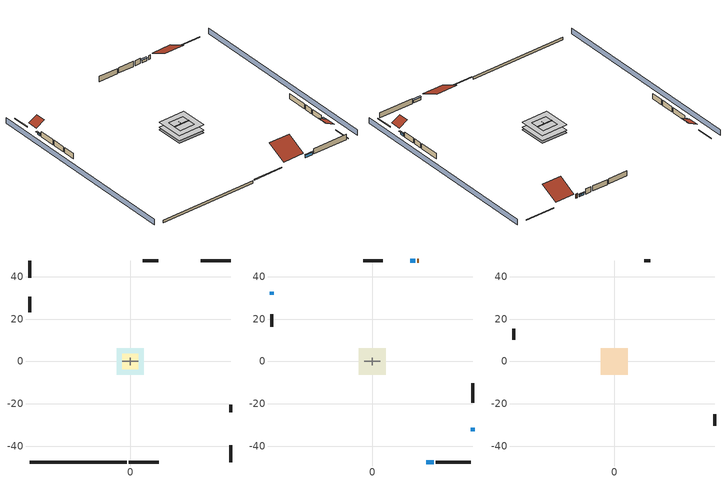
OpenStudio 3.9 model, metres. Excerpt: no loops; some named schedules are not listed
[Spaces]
garage 1
 floor foundation (Slab1 construction): -3.66,-3.66 -3.66,3.66 3.66,3.66 3.66,-3.66 z0
 wall outside (Wall1 construction): -47.3,30.52 -47.3,23.2 z0.3:2.74
 wall outside (Wall2 construction): 13.25,47.3 5.93,47.3 z0.3:2.74
 wall outside (Wall12 construction): 47.3,-23.97 47.3,-20.31 z0.3:2.74
 wall to conditioned space 1 (Wall5 construction Reversed): -3.66,0 3.66,0 z0.3:2.74
 wall to conditioned space 1 (Wall6 construction Reversed): 0,-1.83 0,1.83 z0.3:2.74
crawlspace - vented 1
 floor foundation (Slab2 construction): -6.28,-6.28 -6.28,6.28 6.28,6.28 6.28,-6.28 z-0.91
 wall outside (RimJoist1 construction): -0.65,-47.3 13.4,-47.3 z0.3:0.61
 wall outside (RimJoist2 construction): -47.3,47.3 -47.3,39.5 z0.3:0.61
 wall outside (RimJoist3 construction): 47.3,47.3 33.25,47.3 z0.3:0.61
 wall outside (RimJoist4 construction): 47.3,-47.3 47.3,-39.5 z0.3:0.61
 wall foundation (FoundationWall1 construction): -47.3,-47.3 -1.58,-47.3 z-0.91:0.3
conditioned space 1
 floor to crawlspace - vented 1 (Floor2 construction): -6.28,-6.28 -6.28,6.28 6.28,6.28 6.28,-6.28 z0.3
 wall outside (Wall3 construction): 29.79,-47.3 46.37,-47.3 z0.3:2.74
 wall outside (Wall4 construction): -47.3,22.27 -47.3,16.39 z0.3:2.74
 wall outside (Wall7 construction): 5,47.3 -4.16,47.3 z0.3:2.74
 wall outside (Wall8 construction): 47.3,-19.39 47.3,-10.17 z0.3:2.74
 wall outside (AdiabaticWallConstruction): 25.41,-47.3 28.86,-47.3 z0.3:1.46; -47.3,32.91 -47.3,31.45 z0.3:1.28; 20.16,47.3 17.85,47.3 z0.3:1.34; 47.3,-32.91 47.3,-31.08 z0.3:1.52
 wall outside (AdiabaticWallConstruction 1): 22,47.3 21.09,47.3 z0.3:2.34
 window (WindowConstruction): 25.41,-47.3 28.86,-47.3 z0.3:1.46
 window (WindowConstruction 1): -47.3,32.91 -47.3,31.45 z0.3:1.28
 window (WindowConstruction 2): 20.16,47.3 17.85,47.3 z0.3:1.34
 window (WindowConstruction 3): 47.3,-32.91 47.3,-31.08 z0.3:1.52
 door (Door): 22,47.3 21.09,47.3 z0.3:2.34
attic - vented 1
 floor to garage 1 (Floor1 construction): -3.66,-3.66 -3.66,3.66 3.66,3.66 3.66,-3.66 z2.74
 floor to conditioned space 1 (Floor3 construction Reversed): -6.28,-6.28 -6.28,6.28 6.28,6.28 6.28,-6.28 z2.74
 wall outside (Wall9 construction): -47.3,15.46 -47.3,10.21 z0.3:2.74
 wall outside (Wall10 construction): 47.3,-30.16 47.3,-24.9 z0.3:2.74
 wall outside (Wall11 construction): 16.92,47.3 14.18,47.3 z0.3:2.74
 roof outside (Roof1 construction): 24.48,-47.3,2.74 24.48,-38.22,7.29 14.33,-38.22,7.29 14.33,-47.3,2.74
 roof outside (Roof2 construction): -47.3,33.83,2.74 -43.07,33.83,4.86 -43.07,38.57,4.86 -47.3,38.57,2.74
 roof outside (Roof3 construction): 47.3,-33.83,2.74 43.07,-33.83,4.86 43.07,-38.57,4.86 47.3,-38.57,2.74
 roof outside (Roof4 construction): 22.93,47.3,2.74 22.93,38.9,6.94 32.32,38.9,6.94 32.32,47.3,2.74
shading: 51.88,-47.3 51.88,47.3 / -51.88,47.3 -51.88,-47.3 z0:2.74; 29.16,-47.3 25.11,-47.3 25.11,-47.91 29.16,-47.91 z1.77; -47.3,31.14 -47.3,33.21 -47.91,33.21 -47.91,31.14 z1.58; 17.54,47.3 20.46,47.3 20.46,47.91 17.54,47.91 z1.65; 47.3,-30.78 47.3,-33.21 47.91,-33.21 47.91,-30.78 z1.83
[Site]
Portland Intl Arpt_OR: Latitude {deg}=45.59; Longitude {deg}=-122.6; Time Zone {hr}=-8; Elevation {m}=33; Terrain=Suburbs; Keep Site Location Information=Yes
[Site:GroundTemperature:Shallow]
10.2558, 8.96328, 8.85977, 9.47314, 11.9355, 14.3863, 16.5111, 17.8571, 17.9714, 16.8767, 14.8061, 12.4304
[Site:WaterMainsTemperature]
Calculation Method=Schedule; Temperature Schedule=mains temperature schedule
[Building]
Building 1
[Material] Roughness=Rough
Name | Thickness {m} | Conductivity {W/m-K} | Density {kg/m3} | Specific Heat {J/kg-K} | Thermal Absorptance | Solar Absorptance | Visible Absorptance
asphalt or fiberglass shingles | 0.00635 | 0.162714 | 1121.4 | 1465.45 | 0.9 | 0.85 | 0.85
roof rigid ins | 0.00281632 | 0.029427 | 32.04 | 1214.23 | 0.9 | 0.7 | 0.7
osb sheathing 0.5 in. | 0.0127 | 0.115458 | 512.64 | 1214.23 | 0.9 | 0.6 | 0.6
wood siding | 0.0254 | 0.102417 | 544.68 | 1172.36 | 0.9 | 0.85 | 0.85
osb sheathing 0.5 in. 1 | 0.0127 | 0.115458 | 512.64 | 1214.23 | 0.9 | 0.7 | 0.7
wall stud and cavity | 0.1397 | 0.727959 | 139.0536 | 1170.24 | 0.9 | 0.6 | 0.6
wall stud and cavity 1 | 0.1397 | 0.550994 | 139.0536 | 1170.24 | 0.9 | 0.7 | 0.7
gypsum board | 0.0127 | 0.160291 | 801 | 837.4 | 0.9 | 0.6 | 0.6
osb sheathing 0.5 in. 2; osb sheathing 0.5 in. 3 | 0.0127 | 0.115458 | 512.64 | 1214.23
wall stud and cavity 2 | 0.1397 | 0.335416 | 139.0536 | 1170.24 | 0.9 | 0.7 | 0.7
rim joist stud and cavity | 0.0508 | 0.178688 | 50.32683 | 1063.81 | 0.9 | 0.6 | 0.6
ceiling stud and cavity | 0.1397 | 1.39189 | 65.682 | 1177.47 | 0.9 | 0.7 | 0.7
floor stud and cavity | 0.1397 | 0.923637 | 92.3553 | 1139.71 | 0.9 | 0.7 | 0.7
osb sheathing 0.75 in. | 0.01905 | 0.115458 | 512.64 | 1214.23 | 0.9 | 0.7 | 0.7
floor covering | 0.0127 | 0.0433444 | 54.468 | 1339.84 | 0.9 | 0.6 | 0.6
ceiling loosefill ins | 0.0846667 | 0.0480833 | 16.02 | 1046.75 | 0.9 | 0.7 | 0.7
ceiling stud and cavity 1 | 0.1397 | 0.302811 | 65.682 | 1177.47 | 0.9 | 0.7 | 0.7
concrete 4.0 in. | 0.1016 | 1.803125 | 2242.8 | 837.4 | 0.9 | 0.7 | 0.7
concrete 8.0 in. | 0.2032 | 1.803125 | 2242.8 | 837.4 | 0.9 | 0.7 | 0.7
soil 0.5 in. | 0.0127 | 1.3848 | 1842.3 | 418.7 | 0.9 | 0.7 | 0.7
wood siding 1; wood siding 2 | 0.0254 | 0.102417 | 544.68 | 1172.36
wall rigid ins | 0.512978 | 0.029427 | 32.04 | 1214.23 | 0.9 | 0.7 | 0.7
wall stud and cavity 3 | 0.0889 | 0.380278 | 52.3479 | 1209.89 | 0.9 | 0.7 | 0.7
door material | 0.04445 | 0.0612267 | 512.64 | 1214.23 | 0.9 | 0.7 | 0.7
wall stud and cavity 4 | 0.0889 | 0.391764 | 83.0341 | 1211.67 | 0.9 | 0.7 | 0.7
furniture material conditioned space 1; furniture material garage 1 | 0.1524 | 0.115458 | 640.8 | 1214.23 | 0.9 | 0.6 | 0.6
[Construction]
Roof1 construction; Roof2 construction; Roof3 construction; Roof4 construction: asphalt or fiberglass shingles, roof rigid ins, osb sheathing 0.5 in.
Wall1 construction; Wall2 construction: wood siding, osb sheathing 0.5 in. 1, wall stud and cavity
Wall3 construction; Wall4 construction: wood siding, osb sheathing 0.5 in. 1, wall stud and cavity 1, gypsum board
Wall5 construction Reversed: gypsum board, wall stud and cavity 2, osb sheathing 0.5 in. 2
Wall6 construction Reversed: gypsum board, wall stud and cavity 2, osb sheathing 0.5 in. 3
Wall7 construction; Wall8 construction: wood siding, osb sheathing 0.5 in. 2, wall stud and cavity 1, gypsum board
Wall9 construction; Wall10 construction; Wall11 construction; Wall12 construction: wood siding, osb sheathing 0.5 in. 2, wall stud and cavity
RimJoist1 construction; RimJoist2 construction; RimJoist3 construction; RimJoist4 construction: wood siding, rim joist stud and cavity
Floor1 construction: ceiling stud and cavity
Floor2 construction: floor stud and cavity, osb sheathing 0.75 in., floor covering
Floor3 construction Reversed: gypsum board, ceiling stud and cavity 1, ceiling loosefill ins
Slab1 construction: concrete 4.0 in.
FoundationWall1 construction: concrete 8.0 in.
Slab2 construction: soil 0.5 in.
WindowConstruction; WindowConstruction 1; WindowConstruction 2; WindowConstruction 3: WindowMaterial
AdiabaticWallConstruction: wood siding 1, wall rigid ins, wall stud and cavity 3, gypsum board
Door: door material
AdiabaticWallConstruction 1: wood siding 2, wall rigid ins, wall stud and cavity 3, gypsum board
PartitionWallConstruction: gypsum board, wall stud and cavity 4, gypsum board
furniture construction conditioned space 1: furniture material conditioned space 1
furniture construction garage 1: furniture material garage 1
[WindowMaterial:SimpleGlazingSystem]
WindowMaterial: U-Factor {W/m2-K}=2.15764; Solar Heat Gain Coefficient=0.44
[ThermalZone] Multiplier=1; Use Ideal Air Loads=No
Name | Volume {m3} | Thermostat
conditioned space | 384.656 | conditioned space temperature setpoint
attic - vented | 228.873
garage | 130.484
crawlspace - vented | 192.328
[Sizing:Zone] Zone Cooling Design Supply Air Temperature Input Method=SupplyAirTemperature; Zone Cooling Design Supply Air Temperature {C}=14; Zone Cooling Design Supply Air Temperature Difference {deltaC}=11.11; Zone Heating Design Supply Air Temperature Input Method=SupplyAirTemperature; Zone Heating Design Supply Air Temperature {C}=40; Zone Heating Design Supply Air Temperature Difference {deltaC}=11.11; Zone Cooling Design Supply Air Humidity Ratio {kg-H2O/kg-air}=0.0085; Zone Heating Design Supply Air Humidity Ratio {kg-H2O/kg-air}=0.008; Cooling Design Air Flow Method=DesignDay; Heating Design Air Flow Method=DesignDay; Account for Dedicated Outdoor Air System=No; Dedicated Outdoor Air System Control Strategy=NeutralSupplyAir; Dedicated Outdoor Air Low Setpoint Temperature for Design {C}=autosize; Dedicated Outdoor Air High Setpoint Temperature for Design {C}=autosize; Zone Load Sizing Method=Sensible Load Only No Latent Load; Zone Latent Cooling Design Supply Air Humidity Ratio Input Method=HumidityRatioDifference; Zone Cooling Design Supply Air Humidity Ratio Difference {kgWater/kgDryAir}=0.005; Zone Latent Heating Design Supply Air Humidity Ratio Input Method=HumidityRatioDifference; Zone Humidification Design Supply Air Humidity Ratio Difference {kgWater/kgDryAir}=0.005; Sizing Option=Coincident
attic - vented; garage; crawlspace - vented
[Space]
Name | Thermal Zone | Volume {m3}
conditioned space 1 | conditioned space | 384.656
attic - vented 1 | attic - vented | 228.873
garage 1 | garage | 130.484
crawlspace - vented 1 | crawlspace - vented | 192.328
[ThermostatSetpoint:DualSetpoint]
conditioned space temperature setpoint: Heating Setpoint Temperature Schedule=heating setpoint; Cooling Setpoint Temperature Schedule=cooling setpoint; Temperature Difference Between Cutout And Setpoint {deltaC}=0
[Foundation:Kiva] Wall Depth Below Slab {m}=0.2032
Name | Initial Indoor Air Temperature {C} | Wall Height Above Grade {m}
Foundation Kiva 1 | 13.4258 | 0.1016
Foundation Kiva 2 | 8.41658 | 0.3048
[Foundation:Kiva:Settings]
Soil Conductivity {W/m-K}=1.3848; Soil Density {kg/m3}=1842.3; Soil Specific Heat {J/kg-K}=418.7; Ground Solar Absorptivity=0.9; Ground Thermal Absorptivity=0.9; Ground Surface Roughness {m}=0.03; Far-Field Width {m}=40; Deep-Ground Boundary Condition=ZeroFlux; Deep-Ground Depth {m}=40; Minimum Cell Dimension {m}=0.2; Maximum Cell Growth Coefficient=3; Simulation Timestep=Timestep
[SurfaceProperty:ExposedFoundationPerimeter] Exposed Perimeter Calculation Method=TotalExposedPerimeter
Name | Total Exposed Perimeter {m}
Slab1 | 18.288
Slab2 | 45.72
[SurfaceProperty:IncidentSolarMultiplier] Incident Solar Multiplier=1; Incident Solar Multiplier Schedule=trans schedule winter=0.85 summer=0.7
Window1; Window2; Window3; Window4
[InternalMass:Definition] Design Level Calculation Method=SurfaceArea
Name | Construction | Surface Area {m2}
partition wall mass | PartitionWallConstruction | 157.749
furniture mass conditioned space 1 | furniture construction conditioned space 1 | 63.09974
furniture mass garage 1 | furniture construction garage 1 | 5.35122
[InternalMass] Multiplier=1
Name | Internal Mass Definition | Space or SpaceType
partition wall mass | partition wall mass | conditioned space 1
furniture mass conditioned space 1 | furniture mass conditioned space 1 | conditioned space 1
furniture mass garage 1 | furniture mass garage 1 | garage 1
[Fan:SystemModel]
mini split heat pump supply fan: Availability Schedule=Always On Discrete; Design Maximum Air Flow Rate {m3/s}=0.628875; Speed Control Method=Discrete; Electric Power Minimum Flow Rate Fraction=0.2; Design Pressure Rise {Pa}=500; Motor Efficiency=1; Motor In Air Stream Fraction=1; Design Electric Power Consumption {W}=autosize; Design Power Sizing Method=PowerPerFlow; Electric Power Per Unit Flow Rate {W/(m3/s)}=148.322; Electric Power Per Unit Flow Rate Per Unit Pressure {W-s/m3-Pa}=1.66667; Fan Total Efficiency=0.7; Motor Loss Radiative Fraction=0; Speed Flow Fraction 1=0.20706; Speed Electric Power Fraction 1=0.00888; Speed Flow Fraction 2=0.252; Speed Electric Power Fraction 2=0.016; Speed Flow Fraction 3=0.812; Speed Electric Power Fraction 3=0.53539; Speed Flow Fraction 4=1; Speed Electric Power Fraction 4=1
[EnergyManagementSystem:Sensor]
Name | Output Variable or Output Meter Index Key | Output Variable or Output Meter
mini_split_heat_pump_supply_fan_s | mini split heat pump supply fan | Fan Electricity Energy
water_heater_amb_temp; fridge_tin_s_1 | garage | Zone Mean Air Temperature
water_heater_amb_rh | garage | Zone Air Relative Humidity
water_heater_T_set | water heater setpoint | Schedule Value
out_pb_s |  | Site Outdoor Air Barometric Pressure
out_wt_s |  | Site Outdoor Air Humidity Ratio
site_vw_s |  | Site Wind Speed
cool_season | cooling season schedule | Schedule Value
mini_split_heat_pump_airloop_Fan_RTF_s | mini split heat pump supply fan | Fan Runtime Fraction Speed 1
mini_split_heat_pump_airloop_Fan_RTF_s_1 | mini split heat pump supply fan | Fan Runtime Fraction Speed 2
mini_split_heat_pump_airloop_Fan_RTF_s_2 | mini split heat pump supply fan | Fan Runtime Fraction Speed 3
mini_split_heat_pump_airloop_Fan_RTF_s_3 | mini split heat pump supply fan | Fan Runtime Fraction Speed 4
natural_vent_s | natural vent schedule | Schedule Value
htg_sp_s | heating setpoint | Schedule Value
clg_sp_s | cooling setpoint | Schedule Value
mech_vent_range_fan_0_sch_s | mech vent range fan 0 schedule | Schedule Value
mech_vent_bath_fan_0_sch_s | mech vent bath fan 0 schedule | Schedule Value
clothes_dryer_exhaust_0_sch_s | clothes_dryer | Schedule Value
htg_load_cond |  | Heating:EnergyTransfer:Zone:CONDITIONED SPACE
clg_load_cond |  | Cooling:EnergyTransfer:Zone:CONDITIONED SPACE
s_conv | Floor2 | Surface Inside Face Convection Heat Gain Energy
s_ig | Floor2 | Surface Inside Face Internal Gains Radiation Heat Gain Energy
s_sol | Floor2 | Surface Inside Face Solar Radiation Heat Gain Energy
s_lgt | Floor2 | Surface Inside Face Lights Radiation Heat Gain Energy
s_surf | Floor2 | Surface Inside Face Net Surface Thermal Radiation Heat Gain Energy
s_conv_1 | Floor3 | Surface Inside Face Convection Heat Gain Energy
s_ig_1 | Floor3 | Surface Inside Face Internal Gains Radiation Heat Gain Energy
s_sol_1 | Floor3 | Surface Inside Face Solar Radiation Heat Gain Energy
s_lgt_1 | Floor3 | Surface Inside Face Lights Radiation Heat Gain Energy
s_surf_1 | Floor3 | Surface Inside Face Net Surface Thermal Radiation Heat Gain Energy
ss_sol | Door1 | Surface Inside Face Solar Radiation Heat Gain Energy
ss_lgt | Door1 | Surface Inside Face Lights Radiation Heat Gain Energy
ss_conv | Door1 | Surface Inside Face Convection Heat Gain Energy
ss_ig | Door1 | Surface Inside Face Internal Gains Radiation Heat Gain Energy
ss_surf | Door1 | Surface Inside Face Net Surface Thermal Radiation Heat Gain Energy
ss_conv_1 | Window1 | Surface Inside Face Convection Heat Gain Energy
ss_ig_1 | Window1 | Surface Inside Face Internal Gains Radiation Heat Gain Energy
ss_surf_1 | Window1 | Surface Inside Face Net Surface Thermal Radiation Heat Gain Energy
ss_trans_in | Window1 | Surface Window Transmitted Solar Radiation Rate
ss_back_out | Window1 | Surface Window Shortwave from Zone Back Out Window Heat Transfer Rate
ss_trans_out | Window1 | Surface Inside Face Initial Transmitted Diffuse Transmitted Out Window Solar Radiation Rate
ss_conv_2 | Window2 | Surface Inside Face Convection Heat Gain Energy
ss_ig_2 | Window2 | Surface Inside Face Internal Gains Radiation Heat Gain Energy
ss_surf_2 | Window2 | Surface Inside Face Net Surface Thermal Radiation Heat Gain Energy
ss_trans_in_1 | Window2 | Surface Window Transmitted Solar Radiation Rate
ss_back_out_1 | Window2 | Surface Window Shortwave from Zone Back Out Window Heat Transfer Rate
ss_trans_out_1 | Window2 | Surface Inside Face Initial Transmitted Diffuse Transmitted Out Window Solar Radiation Rate
ss_conv_3 | Window3 | Surface Inside Face Convection Heat Gain Energy
ss_ig_3 | Window3 | Surface Inside Face Internal Gains Radiation Heat Gain Energy
ss_surf_3 | Window3 | Surface Inside Face Net Surface Thermal Radiation Heat Gain Energy
ss_trans_in_2 | Window3 | Surface Window Transmitted Solar Radiation Rate
ss_back_out_2 | Window3 | Surface Window Shortwave from Zone Back Out Window Heat Transfer Rate
ss_trans_out_2 | Window3 | Surface Inside Face Initial Transmitted Diffuse Transmitted Out Window Solar Radiation Rate
ss_conv_4 | Window4 | Surface Inside Face Convection Heat Gain Energy
ss_ig_4 | Window4 | Surface Inside Face Internal Gains Radiation Heat Gain Energy
ss_surf_4 | Window4 | Surface Inside Face Net Surface Thermal Radiation Heat Gain Energy
ss_trans_in_3 | Window4 | Surface Window Transmitted Solar Radiation Rate
ss_back_out_3 | Window4 | Surface Window Shortwave from Zone Back Out Window Heat Transfer Rate
ss_trans_out_3 | Window4 | Surface Inside Face Initial Transmitted Diffuse Transmitted Out Window Solar Radiation Rate
s_conv_2 | Wall3 | Surface Inside Face Convection Heat Gain Energy
s_ig_2 | Wall3 | Surface Inside Face Internal Gains Radiation Heat Gain Energy
s_sol_2 | Wall3 | Surface Inside Face Solar Radiation Heat Gain Energy
s_lgt_2 | Wall3 | Surface Inside Face Lights Radiation Heat Gain Energy
s_surf_2 | Wall3 | Surface Inside Face Net Surface Thermal Radiation Heat Gain Energy
s_conv_3 | Wall4 | Surface Inside Face Convection Heat Gain Energy
s_ig_3 | Wall4 | Surface Inside Face Internal Gains Radiation Heat Gain Energy
s_sol_3 | Wall4 | Surface Inside Face Solar Radiation Heat Gain Energy
s_lgt_3 | Wall4 | Surface Inside Face Lights Radiation Heat Gain Energy
s_surf_3 | Wall4 | Surface Inside Face Net Surface Thermal Radiation Heat Gain Energy
s_conv_4 | Wall5 | Surface Inside Face Convection Heat Gain Energy
s_ig_4 | Wall5 | Surface Inside Face Internal Gains Radiation Heat Gain Energy
s_sol_4 | Wall5 | Surface Inside Face Solar Radiation Heat Gain Energy
s_lgt_4 | Wall5 | Surface Inside Face Lights Radiation Heat Gain Energy
s_surf_4 | Wall5 | Surface Inside Face Net Surface Thermal Radiation Heat Gain Energy
s_conv_5 | Wall6 | Surface Inside Face Convection Heat Gain Energy
s_ig_5 | Wall6 | Surface Inside Face Internal Gains Radiation Heat Gain Energy
s_sol_5 | Wall6 | Surface Inside Face Solar Radiation Heat Gain Energy
s_lgt_5 | Wall6 | Surface Inside Face Lights Radiation Heat Gain Energy
s_surf_5 | Wall6 | Surface Inside Face Net Surface Thermal Radiation Heat Gain Energy
s_conv_6 | Wall7 | Surface Inside Face Convection Heat Gain Energy
s_ig_6 | Wall7 | Surface Inside Face Internal Gains Radiation Heat Gain Energy
s_sol_6 | Wall7 | Surface Inside Face Solar Radiation Heat Gain Energy
s_lgt_6 | Wall7 | Surface Inside Face Lights Radiation Heat Gain Energy
s_surf_6 | Wall7 | Surface Inside Face Net Surface Thermal Radiation Heat Gain Energy
s_conv_7 | Wall8 | Surface Inside Face Convection Heat Gain Energy
s_ig_7 | Wall8 | Surface Inside Face Internal Gains Radiation Heat Gain Energy
s_sol_7 | Wall8 | Surface Inside Face Solar Radiation Heat Gain Energy
s_lgt_7 | Wall8 | Surface Inside Face Lights Radiation Heat Gain Energy
s_surf_7 | Wall8 | Surface Inside Face Net Surface Thermal Radiation Heat Gain Energy
im_conv | furniture mass conditioned space 1 | Surface Inside Face Convection Heat Gain Energy
im_ig | furniture mass conditioned space 1 | Surface Inside Face Internal Gains Radiation Heat Gain Energy
im_sol | furniture mass conditioned space 1 | Surface Inside Face Solar Radiation Heat Gain Energy
im_lgt | furniture mass conditioned space 1 | Surface Inside Face Lights Radiation Heat Gain Energy
im_surf | furniture mass conditioned space 1 | Surface Inside Face Net Surface Thermal Radiation Heat Gain Energy
im_conv_1 | partition wall mass | Surface Inside Face Convection Heat Gain Energy
im_ig_1 | partition wall mass | Surface Inside Face Internal Gains Radiation Heat Gain Energy
im_sol_1 | partition wall mass | Surface Inside Face Solar Radiation Heat Gain Energy
im_lgt_1 | partition wall mass | Surface Inside Face Lights Radiation Heat Gain Energy
im_surf_1 | partition wall mass | Surface Inside Face Net Surface Thermal Radiation Heat Gain Energy
airflow_gain | infil flow | Infiltration Sensible Heat Gain Energy
airflow_loss | infil flow | Infiltration Sensible Heat Loss Energy
airflow_gain_1 | natural vent flow | Infiltration Sensible Heat Gain Energy
airflow_loss_1 | natural vent flow | Infiltration Sensible Heat Loss Energy
[ElectricEquipment:Definition] Design Level Calculation Method=EquipmentLevel
Name | Design Level {W} | Fraction Latent | Fraction Radiant | Fraction Lost
ceiling fan | 16.6863 | 0 | 0.558 | 0
clothes washer | 1289.6 | 0.03 | 0.162 | 0.7
clothes dryer | 5522.7 | 0.015 | 0.081 | 0.85
dishwasher | 1496.94 | 0.3 | 0.18 | 0.4
fridge | 49.4292 | 0 | 0.6 | 0
fridge 2 | 239.242 | 0 | 0.6 | 0
freezer | 194.914 | 0 | 0.6 | 0
cooking range | 85.82 | 0.16 | 0.384 | 0.2
misc tv | 590.959 | 0 | 0.6 | 0
misc plug loads | 330.914 | 0.021 | 0.558 | 0.049
whole house fan; mech vent house fan | 0 | 0 | 0 | 1
mech vent house fan cfis | 0 | 0 | 0 | 0
mech vent range fan 0 | 30 | 0 | 0 | 1
mech vent bath fan 0 | 15 | 0 | 0 | 1
[ElectricEquipment]
Name | Electric Equipment Definition | Space or SpaceType | Schedule
ceiling fan | ceiling fan | conditioned space 1 | ceiling_fan
clothes washer | clothes washer | conditioned space 1 | clothes_washer
clothes dryer | clothes dryer | conditioned space 1 | clothes_dryer
dishwasher | dishwasher | conditioned space 1 | dishwasher
fridge | fridge | conditioned space 1 | fridge schedule
fridge 1 | fridge 2 | garage 1 | fridge schedule 1
freezer | freezer | garage 1 | freezer schedule
cooking range | cooking range | conditioned space 1 | cooking_range
misc tv | misc tv | conditioned space 1 | plug_loads_tv
misc plug loads | misc plug loads | conditioned space 1 | plug_loads_other
whole house fan | whole house fan | conditioned space 1 | Always On Discrete
mech vent house fan | mech vent house fan | conditioned space 1 | mech vent house fan schedule
mech vent house fan cfis | mech vent house fan cfis | conditioned space 1 | mech vent house fan cfis schedule
mech vent range fan 0 | mech vent range fan 0 | conditioned space 1 | mech vent range fan 0 schedule
mech vent bath fan 0 | mech vent bath fan 0 | conditioned space 1 | mech vent bath fan 0 schedule
[OtherEquipment:Definition] Design Level Calculation Method=EquipmentLevel
Name | Design Level {W} | Fraction Latent | Fraction Radiant | Fraction Lost
water heater sens; mech vent house fan sensible load | 0 | 0 | 0 | 0
water heater lat; mech vent house fan latent load | 0 | 1 | 0 | 0
water heater energy adjustment1 | 0.01 | 0 | 0 | 1
clothes dryer 2 | 0 | 0.015 | 0.081 | 0.85
cooking range 2 | 2515.14 | 0.16 | 0.384 | 0.2
general water use sensible | -43.4886 | 0 | 0.6 | 0
general water use latent | 44.1266 | 1 | 0 | 0
[OtherEquipment]
Name | Other Equipment Definition | Space or SpaceType | Schedule | Fuel Type
water heater sens | water heater sens | garage 1 | Always On Discrete
water heater lat | water heater lat | garage 1 | Always On Discrete
water heater energy adjustment1 | water heater energy adjustment1 | garage 1 | Always On Discrete | Electricity
clothes dryer 1 | clothes dryer 2 | conditioned space 1 | clothes_dryer | Electricity
cooking range 1 | cooking range 2 | conditioned space 1 | cooking_range | Propane
general water use sensible | general water use sensible | conditioned space 1 | general water use schedule
general water use latent | general water use latent | conditioned space 1 | general water use schedule
mech vent house fan sensible load | mech vent house fan sensible load | conditioned space 1 | Always On Discrete
mech vent house fan latent load | mech vent house fan latent load | conditioned space 1 | Always On Discrete
[WaterUse:Equipment:Definition]
Name | Peak Flow Rate {m3/s}
clothes washer | 4.96173e-06
dishwasher | 1.15633e-05
[Lights:Definition] Design Level Calculation Method=LightingLevel; Fraction Radiant=0.6; Fraction Visible=0.2; Return Air Fraction=0
Name | Lighting Level {W}
interior lighting | 331.974
garage lighting | 11.6383
[Lights] Fraction Replaceable=1
Name | Lights Definition | Space or SpaceType | Schedule
interior lighting | interior lighting | conditioned space 1 | lighting_interior
garage lighting | garage lighting | garage 1 | lighting_garage
[Exterior:Lights:Definition]
exterior lighting: Design Level {W}=7.09205
[Exterior:Lights]
exterior lighting: Exterior Lights Definition=exterior lighting; Schedule=exterior lighting schedule
[People:Definition]
occupants: Number of People Calculation Method=People; Number of People {people}=2; Fraction Radiant=0.314171; Sensible Heat Fraction=0.56303; Carbon Dioxide Generation Rate {m3/s-W}=0; Enable ASHRAE 55 Comfort Warnings=No; Mean Radiant Temperature Calculation Type=EnclosureAveraged
[People]
occupants: People Definition=occupants; Space or SpaceType=conditioned space 1; Number of People Schedule=occupants; Activity Level Schedule=occupants activity schedule; Multiplier=1
[SpaceInfiltration:DesignFlowRate] Schedule=Always On Discrete
Name | Space or SpaceType | Design Flow Rate Calculation Method | Design Flow Rate {m3/s} | Air Changes per Hour {1/hr} | Constant Term Coefficient | Temperature Term Coefficient | Velocity Term Coefficient | Velocity Squared Term Coefficient
natural vent flow; whole house fan flow; infil flow | conditioned space 1 | Flow/Space | 0
infil crawlspace - vented 1 | crawlspace - vented 1 | AirChanges/Hour |  | 2.6013 | 1 | 0 | 0 | 0
[ZoneMixing]
whole house fan mix: Zone or Space=attic - vented; Schedule=Always On Continuous; Design Flow Rate Calculation Method=Flow/Zone; Design Flow Rate {m3/s}=0; Source Zone or Space=conditioned space
[SpaceInfiltration:EffectiveLeakageArea] Schedule=Always On Discrete
Name | Space or SpaceType | Effective Air Leakage Area {cm2} | Stack Coefficient | Wind Coefficient
infil garage 1 | garage 1 | 407.755 | 0.000129147 | 4.64657e-05
infil attic - vented 1 | attic - vented 1 | 7041.35 | 0.000226005 | 3.83144e-05
